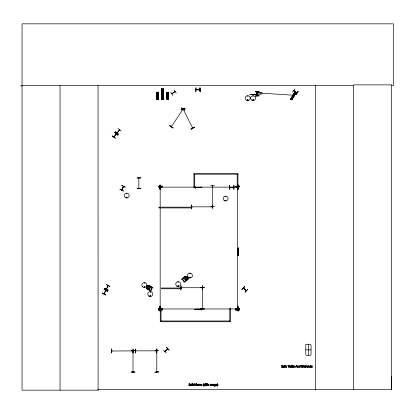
<?xml version="1.0" encoding="UTF-8"?>
<svg xmlns="http://www.w3.org/2000/svg" width="414" height="414" viewBox="0 0 414 414"><rect width="100%" height="100%" fill="white"/><g stroke="black" fill="none" stroke-linecap="round" stroke-linejoin="round"><path stroke-width="0.62" d="M391.365 85.589L393.3 85.589L393.3 23.836L22.035 23.836L22.035 390.164L98.097 390.164L98.046 389.45L391.649 389.45L391.706 376.202M195.341 309.465L195.341 309.118L201.918 309.165L201.918 309.512L194.844 309.641M237.326 249.259L237.326 248.855M237.377 249.285L237.382 248.824M237.657 249.275L237.657 248.84M237.843 249.254L237.843 248.866M238.443 249.223L238.443 248.788M238.718 249.238L238.718 248.778M238.769 249.207L238.774 248.804M160.151 308.213C160.87 308.502 159.804 302.732 160.171 308.73M160.353 308.207L160.311 308.725M237.548 308.73L237.683 305.977L237.532 308.394M237.729 308.207L237.688 308.725M160.151 306.495L160.332 306.489M237.527 306.495L237.703 306.489M160.13 187.149L160.171 186.89M237.548 186.89L237.553 188.277L237.688 186.885M246.304 290.612L243.256 288.066L243.727 288.237M160.151 187.149L160.684 187.18M160.135 188.018L160.161 188.106M175.138 91.691L172.007 93.833M183.097 109.099L183.009 109.503L183.138 109.063M133.142 371.938L133.003 371.498L133.008 371.938M212.615 185.539L212.615 185.974L212.475 185.539M212.656 185.617L212.636 206.71M202.524 287.973L202.348 287.601L202.508 288.03M202.327 308.414L202.508 308.73L202.368 287.632M202.529 308.689L202.524 308.414M126.317 197.447C127.445 196.2 126.7 198.891 126.389 197.271M126.917 193.545L126.487 193.602L126.886 193.493M126.932 197.447C126.187 198.322 126.689 196.427 126.932 197.581M144.527 283.016L144.103 283.072L144.502 282.964M144.538 286.98C144.124 285.939 143.912 287.823 144.579 286.918M149.935 295.927C150.929 294.768 150.525 297.066 149.971 296.02M150.515 292.025L150.106 291.968L150.484 292.124M150.059 295.855C150.639 296.766 150.484 295.244 150.147 295.756M177.994 281.991L178.356 282.203L178.061 281.908M177.973 286.012C178.475 284.987 178.424 286.907 177.973 285.893M201.406 187.304L201.794 187.195M190.166 277.483C189.793 276.454 189.508 278.317 190.202 277.421M190.321 277.421C189.322 278.581 189.726 276.278 190.28 277.328M225.221 200.407C226.215 199.248 225.811 201.551 225.257 200.5M225.79 196.557L225.392 196.448L225.821 196.505M247.365 100.012C248.359 98.734 247.955 101.399 247.401 99.919M247.965 96.11L247.531 96.11L247.939 96.058M247.976 100.074C247.603 99.044 247.318 100.912 248.017 100.012M252.918 96.11L253.342 96.053L252.944 96.219M253.368 100.012C252.623 100.876 253.151 99.018 253.337 100.131M187.956 279.409L186.89 280.19L185.084 279.848L184.282 278.803L184.561 276.961M187.899 279.398L188.173 277.587L187.402 276.516L185.581 276.216L181.482 279.181L181.668 279.434L182.082 279.134L184.111 281.908L183.956 282.374L187.511 279.771L187.325 279.517M187.93 279.424L188.215 277.582L187.423 276.5L185.601 276.195L184.577 277.002M296.905 92.959L296.631 92.746M132.982 371.581L133.163 371.855M156.782 371.855L156.937 371.539L156.761 371.855M156.953 371.886L156.958 371.508M212.454 185.622L212.636 185.896M113.809 136.956L114.171 136.791M119.299 130.037L119.548 129.722M238.355 247.981L238.179 248.41M121.721 189.933L123.45 186.466L121.861 190.109M123.589 186.559L121.819 190.088M105.855 290.499L104.183 293.899M245.88 290.457L246.273 290.587L243.437 287.963M138.845 188.375L138.861 177.973M190.057 385.387C187.335 382.909 191.703 384.425 189.126 383.659A0.668 0.668 0 0 0 188.815 383.876C188.541 385.284 191.278 385.134 188.686 385.62L189.55 385.77L190.057 385.387A0.626 0.626 0 0 0 190.083 384.968M282.767 367.058C280.045 364.574 284.413 366.095 281.836 365.329A0.668 0.668 0 0 0 281.525 365.546C281.251 366.954 283.988 366.799 281.396 367.285L282.26 367.435L282.767 367.058A0.626 0.626 0 0 0 282.793 366.638M121.706 190.016L121.897 189.622M160.311 188.142L160.311 187.014M236.508 186.983L237.729 187.169L237.512 186.983L237.548 308.471L237.548 306.241M171.391 126.591L183.117 109.094M183.226 109.218L183.459 109.482M144.641 287.109C144.419 285.505 143.441 288.015 144.657 287.011M252.799 99.821C253.021 101.425 254.005 98.92 252.788 99.919M225.837 200.542C225.625 199.486 225.092 201.038 225.77 200.573M257.068 93.678L257.41 93.983M192.784 128.061L192.463 127.822M119.993 189.172L123.517 190.968M105.725 294.996L102.274 293.05L105.736 294.98M104.111 289.319L107.568 291.249L104.116 289.303M104.002 293.857L105.73 290.343M106.336 289.122L108.064 285.608M106.47 289.251L108.189 285.66M108.054 290.261L104.597 288.325L108.064 290.245M117.452 132.656L117.079 132.801L119.501 129.758M132.532 351.046L132.889 350.886L111.702 351.02L112.142 350.881M212.734 207L212.387 207M201.892 287.683L202.249 287.859M196.003 89.688L199.967 89.916M171.836 93.735L175.096 91.504M146.696 288.698L146.214 286.897L146.913 285.748L148.662 285.236L152.989 287.699L152.497 287.746L150.779 290.721L151.224 290.98L151.063 291.254L146.675 288.682M146.639 286.623L146.856 286.25L148.026 286.416L148.729 287.332L147.87 287.823L146.613 286.607M147.089 288.956L147.249 288.682M149.014 285.769L149.175 285.494M150.261 287.683L149.568 288.832L147.788 289.329C149.764 289.562 150.898 287.466 149.78 285.883M152.083 287.539L150.432 290.524L146.489 288.242L150.505 290.281M290.633 99.112L294.183 92.912L295.503 93.662L291.927 99.852L290.602 99.096M290.706 99.153L294.266 92.959M290.783 99.2L294.328 92.995M290.83 99.225L294.401 93.036M290.928 99.282L294.489 93.088M291.001 99.324L294.551 93.124M291.094 99.37L291.44 99.572M291.534 99.624L295.099 93.429M295.125 93.45L291.606 99.665L295.249 93.517M291.751 99.753L295.275 93.533M295.348 93.574L291.823 99.795L295.472 93.647M181.544 108.013L184.97 110.005L181.549 108.002M171.401 126.648L171.619 126.317M171.748 126.415L171.515 126.762M292.496 92.172L294.934 89.057M293.94 90.93L293.769 90.568M295.674 94.62L298.111 91.504M123.398 186.528L123.258 186.859M112.178 135.942L115.397 138.25L112.189 135.932M115.589 131.636L118.554 134.265L115.558 131.683M116.267 133.857L115.998 134.203M113.834 136.925L116.199 133.908M116.417 133.96L113.943 137.013M119.662 129.799L117.24 132.878M121.152 130.995L118.083 128.495M191.946 206.99L191.563 206.979M181.063 287.72L202.249 287.72M202.167 287.88L201.851 287.725L202.167 287.699M156.244 350.886L156.683 350.886M156.244 351.025L156.642 350.849L135.58 350.844M199.957 89.828L196.055 89.843M244.71 286.54L241.864 289.293L244.669 286.504M242.009 289.433L244.69 286.519M244.943 292.17L247.644 289.277M245.062 292.284L247.753 289.376M167.711 348.878L164.948 351.626M166.48 347.222L169.088 350.203L166.464 347.232M164.829 351.465L167.613 348.779M166.216 352.971L163.452 350.14M212.625 206.338L212.615 206.679M182.403 278.896L186.083 276.205L182.45 278.86L184.416 281.644L187.956 278.751L184.468 281.608M187.423 276.5L185.198 277.349L185.094 278.503L185.607 279.202L186.73 279.44L188.215 277.582M185.11 279.833L186.89 280.19M170.77 92.151L172.938 95.458M174.046 89.931L176.286 93.191M160.353 187.144L160.679 186.962M160.378 308.834L161.988 308.968L160.384 308.973M181.482 109.803L185.11 108.209L181.472 109.788M181.57 109.974L185.094 108.183M190.978 129.028L194.513 127.253M189.84 273.349L189.99 273.726L189.938 273.323M178.299 286.322C179.003 284.961 177.244 286.209 178.108 286.297M161.796 187.154L160.534 187.138M246.185 290.742L243.344 288.061M236.513 308.994L236.208 308.839L237.817 308.973M310.371 365.821L309.848 366.271L309.91 367.13A0.605 0.605 0 0 0 310.231 367.399C312.306 367.627 308.254 366.468 310.986 365.929L310.371 365.821A0.859 0.859 0 0 1 310.774 365.841M148.688 285.251L146.908 285.769L146.282 286.907L146.727 288.667M132.47 350.86L132.832 350.87M156.601 351.041L156.285 350.886L156.627 350.87M157.47 99.018L157.31 99.277M162.438 99.355L162.697 98.925L162.397 98.915M237.517 308.994L237.812 308.834M158.262 308.86L162.221 308.704M158.262 308.979L162.221 308.818M158.267 309.149L162.221 308.989M158.267 310.065L162.221 309.905M235.638 308.86L239.597 308.647L239.597 310.019L235.638 310.179L235.638 308.803M235.638 308.979L239.597 308.818M235.638 309.149L239.597 308.989M235.638 310.065L239.597 309.905M158.262 186.29L162.221 186.212M158.262 186.75L162.221 186.673M158.262 186.838L162.221 186.761M235.638 186.29L239.592 186.212M235.638 186.75L239.592 186.673M235.638 186.838L239.597 186.761M161.47 89.879L163.447 89.859M161.476 90.609L163.458 90.583M161.491 91.696L163.468 91.675M158.081 92.213L156.554 92.239L156.637 99.386L158.153 99.36L158.044 92.213M166.883 92.239L168.41 92.213L168.488 99.36L166.961 99.386L166.889 92.239L167.065 99.386M161.496 92.658L163.473 92.638M156.663 92.964L157.982 92.948M166.997 92.964L168.312 92.948M156.668 93.445L157.988 93.429M167.002 93.445L168.322 93.429M161.507 93.745L163.489 93.724M156.678 94.169L157.998 94.159M167.008 94.169L168.327 94.159M156.683 94.816L158.003 94.801M167.013 94.816L168.332 94.801M156.689 95.541L158.008 95.525M167.023 95.541L168.343 95.525M161.563 98.413L163.54 98.392M156.725 98.651L158.044 98.635M161.237 98.729L163.872 98.703M167.054 98.651L168.374 98.635M156.508 98.858L158.267 98.837M161.237 98.811L163.872 98.786M156.508 98.915L158.267 98.894M166.837 98.858L168.596 98.837M166.837 98.915L168.596 98.894M161.419 99.51L163.706 99.479L163.592 88.762L161.305 88.798L161.47 99.51M210.566 185.55L214.524 185.472M191.33 204.935L191.371 208.889M212.734 204.93L212.812 208.889M191.961 206.84L191.599 206.84L212.744 206.84M214.524 206.71L210.566 206.788M212.346 206.845L212.703 206.84M202.456 285.81L202.265 289.769L202.441 285.81M181.451 287.704L181.109 287.859L181.461 287.683M202.208 287.859L201.892 287.88M204.418 308.963L200.459 308.787L204.418 308.979M133.096 348.971L133.101 352.93M111.744 350.886L112.101 350.881M154.893 350.756L158.847 350.684M135.29 352.935L135.456 348.976L135.311 352.935M135.052 371.927L131.098 372.005M131.098 372.15L135.057 372.129M20.7 85.843L22.035 85.838M140.905 177.865L136.951 177.979L140.905 177.854M237.771 185.094L238.573 185.089L238.666 189.048L237.859 189.048L237.771 185.094L237.895 189.048M160.528 187.004L161.833 186.999M236.358 187.004L237.662 187.004L237.688 188.142M236.358 187.144L237.667 187.138L160.508 187.138M159.623 189.048L160.425 189.048L160.332 185.094L159.53 185.094L159.69 189.048M160.332 306.924L159.53 306.924L159.623 310.883L160.425 310.883L160.301 306.924M160.528 308.834L161.833 308.834M160.534 308.973L161.838 308.968M236.358 308.839L237.662 308.834M236.358 308.973L237.667 308.973L160.508 308.973M237.859 310.883L238.666 310.878L238.573 306.924L237.771 306.924L237.895 310.883M22.035 85.589L353.649 85.589M196.003 87.778L195.801 91.737L195.946 87.778M196.045 89.688L199.915 89.688M255.267 91.639L259.221 91.639M200.179 91.737L199.967 87.778L200.159 91.737M259.221 91.784L255.267 91.841M261.105 92.824L257.808 92.824L261.105 93.052M256.83 92.881L257.808 92.881M256.83 92.995L257.808 92.995M257.027 93.595L257.467 93.595M257.027 93.761L257.467 93.761M257.027 93.874L257.467 93.874M257.027 94.035L257.467 94.035M253.544 94.237L261.291 94.237M257.363 94.366L250.879 94.506M257.363 94.506L249.451 94.552M193.933 174.201L237.952 174.201M233.982 185.348L233.962 189.307M229.791 187.397L233.77 187.438L229.791 187.485M229.791 187.542L233.77 187.542M229.806 189.307L229.584 185.348L229.775 189.307M161.036 320.974L229.78 320.974M305.765 349.846L311.038 349.846M195.025 186.833L195.491 186.833M195.041 187.107L195.47 187.107M195.092 187.894L195.527 187.894M195.077 188.168L195.537 188.168M201.1 308.663L201.566 308.668M201.116 308.937L201.546 308.942M201.168 309.724L201.602 309.729M201.152 309.998L201.613 310.003M183.402 109.063L183.578 109.42M236.513 187.185L236.208 187.004L237.812 187.004M261.984 93.186L294.442 95.292L293.298 94.635M191.113 384.145L190.813 384.145A0.626 0.626 0 0 0 190.456 384.347L190.368 385.444L191.113 385.77A0.621 0.621 0 0 0 191.47 385.569L191.47 384.347M238.205 255.096L237.833 255.05L237.879 248.472L238.226 248.472L238.355 255.541M150.318 296.284L150.008 296.103M233.677 187.237L229.848 187.257L229.832 187.542M192.66 128.123L183.236 109.187M194.233 187.195L194.663 187.366M202.41 309.641L201.975 309.465M293.847 90.604L296.848 92.917M121.825 185.441L125.385 187.169L121.742 185.612M119.9 189.353L123.45 191.097M104.576 288.367L108.142 290.09M104.033 289.474L107.593 291.197M102.268 293.06L105.808 294.825M212.475 206.721L212.475 206.322M293.904 93.585L295.047 94.247M293.661 94.004L294.804 94.666M292.977 95.189L294.116 95.851M292.61 95.82L293.754 96.478M291.058 98.516L292.201 99.174M290.763 98.584L292.289 99.463L290.737 98.63M152.14 287.575L148.181 285.287L151.959 287.751M146.887 285.738L149.185 286.343L149.423 287.471L148.988 288.216L147.891 288.589L146.214 286.897M181.56 107.987L184.877 110.14M169.771 125.654L173.057 127.854M296.828 93.098L293.717 90.723M293.645 90.702L296.802 93.134M114.895 132.511L118 134.969M114.807 132.63L117.907 135.088M156.802 350.793L156.802 371.938M192.588 128.066L192.479 127.766M192.603 127.703L192.764 127.978M156.761 351.113L156.937 350.793M238.505 185.089L238.599 189.048M237.967 185.089L238.06 189.048M237.869 185.094L237.962 189.048M238.505 306.924L238.599 310.878M237.967 306.924L238.06 310.883M237.869 306.924L237.962 310.883M160.234 185.094L160.394 189.048M160.135 185.094L160.223 189.048M160.234 306.924L160.327 310.883M160.135 306.924L160.223 310.883M159.597 306.924L159.69 310.883M168.307 92.213L168.384 99.365M168.208 92.218L168.312 99.365M168.146 92.218L168.281 99.365M168.063 92.218L168.115 99.365M168.058 99.365L167.955 92.218L168.022 99.365M167.349 92.234L167.427 99.381L167.256 92.234M167.246 92.234L167.308 99.381M167.09 92.234L167.225 99.381M167.002 92.234L167.137 99.381M163.452 88.762L163.551 99.479L163.416 88.762M163.328 88.767L163.395 99.479M163.204 89.398L163.323 99.479M163.163 89.398L163.271 99.479M163.069 88.767L163.163 99.484M162.95 89.398L163.059 99.484M162.904 89.398L163.023 99.484M162.868 99.484L162.262 99.495M162.117 99.505L161.998 89.419L162.065 99.505M161.864 88.787L161.941 99.505M161.745 89.419L161.853 99.505M161.807 99.505L161.615 88.793L161.683 99.51M161.574 99.51L161.476 88.793L161.553 99.51M157.988 92.213L158.055 99.365M157.869 92.218L157.951 99.365M157.791 92.218L157.9 99.365M157.729 92.218L157.796 99.365M157.62 92.218L157.693 99.365M157.594 99.37L157.191 99.37M157.009 92.234L157.092 99.381M156.927 92.234L156.989 99.381L156.844 92.234M156.761 92.234L156.896 99.381M156.735 99.386L156.668 92.234L156.663 99.386M191.496 204.93L191.516 208.889M156.725 348.976L156.751 352.93M156.797 371.539L156.802 371.896M132.93 348.976L132.956 352.93M133.142 371.539L133.142 371.896M237.548 187.019L237.548 188.147M160.177 188.147L160.171 187.019L160.171 308.471L160.171 306.241M237.683 306.231L237.688 308.466M160.311 306.231L160.311 308.466M391.649 389.45L391.649 84.875L353.649 84.875L353.649 389.45M315.644 85.589L315.644 390.164M308.404 344.572L308.404 355.124M261.984 92.441L261.984 93.435M261.105 92.441L261.105 93.435M257.684 91.841L257.684 95.794M257.663 91.841L257.663 95.794M257.518 95.794L257.518 91.841L257.467 95.794M256.996 91.841L257.027 95.794M256.97 91.841L256.97 95.794M237.181 174.201L237.181 187.387L237.952 187.387L237.952 173.43L193.933 173.43L193.933 187.387L201.882 187.195L194.145 187.366M233.817 185.348L233.817 189.307M229.78 321.745L229.78 308.554L230.551 308.554L230.551 321.745L160.265 321.745L160.265 308.554L161.036 308.554L161.036 321.745M199.988 87.778L199.988 91.737M194.704 174.201L194.704 187.387M133.008 350.793L133.008 371.896M98.04 85.589L98.097 390.164M60.04 85.589L60.04 390.164M191.035 384.145A0.626 0.626 0 0 1 191.397 384.352M194.725 187.325L194.72 187.671L201.297 187.718L201.302 187.371L194.725 187.325M203.258 384.73L203.553 386.024L204.097 386.319L203.61 385.574A1.759 1.759 0 0 1 203.497 384.942L203.61 384.301A1.863 1.863 0 0 1 203.879 383.809L204.097 383.561L203.553 383.861L203.258 384.73M218.074 384.942L217.552 386.319C217.712 386.221 217.702 383.654 217.552 383.561L218.074 384.942M292.149 366.623C291.425 368.558 291.342 364.718 292.149 366.623M215.42 385.563L215.151 386.231L214.255 386.267C216.796 385.563 212.548 385.858 214.638 384.145A0.704 0.704 0 0 1 215.156 384.244L215.42 384.176L215.42 385.563M206.12 383.99L206.11 385.744L206.374 385.744L206.374 384.394L206.803 384.176C206.125 384.202 207.285 382.929 206.12 383.99M284.625 365.66L284.62 367.409L284.884 367.409L284.884 366.064L285.313 365.841C284.635 365.872 285.795 364.599 284.625 365.66M292.419 366.602L292.025 367.399L291.104 367.409L291.104 365.226L291.368 365.226C290.773 366.478 292.636 365.257 292.419 366.602M193.152 384.777L193.385 385.667L194.456 385.744L194.456 383.561L194.192 384.239A0.714 0.714 0 0 0 193.669 384.145A0.616 0.616 0 0 0 193.338 384.352L193.152 384.777M197.333 384.787C196.795 386.371 199.729 385.341 198.104 385.548C196.541 385.092 200.045 384.58 197.892 384.145A0.647 0.647 0 0 0 197.519 384.358L197.333 384.787M207.559 384.787C207.021 386.371 209.955 385.341 208.335 385.548C206.767 385.092 210.271 384.58 208.118 384.145A0.647 0.647 0 0 0 207.75 384.358L207.559 384.787M215.71 384.787C215.166 386.371 218.106 385.341 216.481 385.548C214.918 385.092 218.421 384.58 216.268 384.145A0.647 0.647 0 0 0 215.896 384.358L215.71 384.787M285.412 366.457C284.868 368.041 287.808 367.011 286.183 367.218C284.62 366.763 288.123 366.25 285.971 365.816A0.647 0.647 0 0 0 285.598 366.028L285.412 366.457M293.257 366.457C292.719 368.041 295.648 367.011 294.028 367.218C292.465 366.763 295.969 366.25 293.816 365.816A0.647 0.647 0 0 0 293.443 366.028L293.257 366.457M298.996 366.447L299.229 367.337L300.295 367.409L300.295 365.226L300.031 365.909A0.714 0.714 0 0 0 299.513 365.816A0.616 0.616 0 0 0 299.182 366.017L298.996 366.447M311.131 366.457C310.593 368.041 313.527 367.011 311.908 367.218C310.345 366.763 313.848 366.25 311.69 365.816A0.647 0.647 0 0 0 311.323 366.028L311.131 366.457M196.883 385.113L196.034 385.506L196.034 384.735L196.883 385.113M197.173 385.103L196.831 385.651L195.755 385.744L195.755 383.654C197.499 383.235 196.645 384.482 197.173 385.103M190.559 384.694C190.756 387.121 192.055 383.436 190.559 384.694M193.441 384.709C193.628 387.043 194.761 383.411 193.441 384.709M299.281 366.38C299.472 368.714 300.605 365.081 299.281 366.38M211.011 385.139L210.995 385.289A0.538 0.538 0 0 0 211.073 385.574L212.242 385.744L212.144 384.327L211.119 384.208L211.978 384.709L211.011 385.139M282.99 366.804L282.974 366.959A0.538 0.538 0 0 0 283.057 367.244L284.221 367.409L284.123 365.997L283.098 365.878L283.957 366.38L282.99 366.804M289.505 366.804L289.489 366.959A0.538 0.538 0 0 0 289.567 367.244L290.737 367.409L290.638 365.997L289.614 365.878L290.473 366.38L289.505 366.804M306.696 366.804L306.681 366.959A0.538 0.538 0 0 0 306.764 367.244L307.928 367.409L307.835 365.997L306.81 365.878L307.664 366.38L306.696 366.804M214.405 384.694C214.618 386.914 215.715 383.447 214.405 384.694M157.061 95.096C157.434 96.214 157.925 94.299 157.061 95.096M162.065 93.083C162.624 94.759 163.359 91.887 162.065 93.083M167.391 95.096C167.763 96.214 168.255 94.299 167.391 95.096M293.081 95.758C293.443 96.876 293.95 94.966 293.081 95.758M305.78 344.857L305.765 354.736C306.086 355.74 310.717 355.74 311.038 354.736L311.038 344.955C310.484 343.806 306.567 344.148 305.78 344.857M211.285 385.165L211.683 385.532L211.978 384.922L211.285 385.165M283.264 366.835L283.662 367.197L283.957 366.592L283.264 366.835M289.774 366.835L290.178 367.197L290.473 366.592L289.774 366.835M306.971 366.835L307.369 367.197L307.664 366.592L306.971 366.835M196.785 384.166L196.034 384.502L196.034 383.892L196.785 384.166M197.628 384.611C198.622 385.569 198.441 383.711 197.628 384.611M207.854 384.611C208.847 385.569 208.666 383.711 207.854 384.611M216.004 384.611C216.998 385.569 216.817 383.711 216.004 384.611M285.707 366.276C286.7 367.239 286.519 365.381 285.707 366.276M293.552 366.276C294.545 367.239 294.364 365.381 293.552 366.276M311.426 366.276C312.42 367.239 312.239 365.381 311.426 366.276M185.912 277.644L185.757 278.275L186.673 278.689L187.78 277.328L187.506 276.997L185.912 277.644M296.026 366.83L295.56 367.409L296.264 365.324L296.605 365.324L297.309 367.409L296.828 366.83L296.026 366.83M296.429 365.603L296.103 366.592L296.75 366.592L296.429 365.603M106.445 284.568L109.912 286.488L106.445 284.568M135.937 351.02L135.497 351.02L135.895 351.02M169.787 125.633L172.969 127.993L169.787 125.633M298.075 91.473L295.829 94.739L298.064 91.468M114.911 132.501L117.876 135.124L114.911 132.501M201.199 384.285L199.978 384.176L199.978 385.744L200.604 384.383L201.132 385.744C200.412 384.078 202.513 384.001 201.758 385.744L202.022 385.744L201.985 384.446L201.199 384.285M199.3 384.549L198.943 385.744L198.943 384.176L199.771 384.182L199.3 384.549M204.749 384.549L204.392 385.744L204.392 384.176L205.22 384.182L204.749 384.549M210.426 384.549L210.069 385.744L210.069 384.176L210.897 384.182L210.426 384.549M306.117 366.219L305.755 367.409L305.755 365.841L306.583 365.852L306.117 366.219M212.993 384.254L212.61 384.176L212.61 385.744L212.874 384.57L213.282 384.383L213.847 385.744L213.769 384.368L212.993 384.254M297.868 365.924L297.485 365.841L297.485 367.409L297.749 366.24L298.158 366.054L298.717 367.409L298.644 366.038L297.868 365.924M303.571 365.924L303.188 365.841L303.188 367.409L303.452 366.24L303.86 366.054L304.425 367.409L304.347 366.038L303.571 365.924M308.678 365.924L308.301 365.841L308.301 367.409L308.565 366.24L308.968 366.054L309.532 367.409L309.46 366.038L308.678 365.924M194.492 127.201L191.051 129.173L194.492 127.201M305.542 367.161L305.108 367.114L305.071 366.064L305.558 365.841L304.808 365.391C304.487 365.785 304.745 368.124 305.542 367.161M162.221 308.647L158.262 308.803L158.267 310.179L162.221 310.019L162.221 308.647M162.221 186.155L158.262 186.233L158.262 186.926L162.221 186.817L162.221 186.155M239.592 186.155L235.638 186.233L235.638 186.926L239.597 186.817L239.592 186.155M181.053 285.81L180.856 289.769L181.053 285.81M204.418 287.357L200.459 287.601L204.418 287.357M111.692 348.976L111.516 352.935L111.692 348.976M156.89 348.971L156.694 352.93L156.87 348.976M135.052 350.539L131.098 350.767L135.052 350.518M158.847 371.927L154.893 372.17L158.847 371.927M140.91 188.587L136.956 188.68L140.91 188.561M259.221 95.794L255.267 96.017L259.221 95.794M191.817 207.155L158.976 207.155L158.976 207.926L191.817 207.926L191.817 207.155M238.355 247.893L238.179 255.629L238.355 247.893M181.151 288.004L161.367 288.004L161.367 288.775L181.151 288.775L181.151 288.004M202.498 309.465L194.761 309.641L202.498 309.465M292.962 365.226L292.698 365.226L292.698 367.409L292.962 367.409L292.962 365.226M289.407 365.324L287.725 365.324L288.429 365.567L288.429 367.409L288.703 367.409L288.703 365.567L289.407 365.324M302.903 365.324L301.599 365.324L301.599 367.409L302.903 367.409L301.873 367.166L301.873 366.39L302.836 366.39L301.873 366.142L301.873 365.567L302.903 365.324M192.205 383.561L191.941 383.561L191.941 385.744L192.205 385.744L192.205 383.561M207.269 383.561L207.005 383.561L207.005 385.744L207.269 385.744L207.269 383.561M192.877 383.638L192.577 383.913L192.877 383.638M205.711 383.638L205.411 383.913L205.711 383.638M192.857 384.176L192.593 384.176L192.593 385.744L192.857 385.744L192.857 384.176M205.696 384.176L205.432 384.176L205.432 385.744L205.696 385.744L205.696 384.176M256.825 95.794L256.825 91.841L256.804 95.794M251.903 100.297A2.463 2.463 0 0 0 255.593 98.165A2.463 2.463 0 0 0 251.903 96.032A2.463 2.463 0 0 0 251.903 100.297M246.516 100.297A2.463 2.463 0 0 0 250.211 98.165A2.463 2.463 0 0 0 246.516 96.032A2.463 2.463 0 0 0 246.516 100.297M125.463 197.742A2.474 2.474 0 0 0 129.168 195.599A2.474 2.474 0 0 0 125.463 193.457A2.474 2.474 0 0 0 125.463 197.742M142.566 286.814A2.468 2.468 0 0 0 146.696 285.707A2.468 2.468 0 0 0 143.674 282.684A2.468 2.468 0 0 0 142.566 286.814M188.701 277.711A2.474 2.474 0 0 0 192.406 275.569A2.474 2.474 0 0 0 188.701 273.431A2.474 2.474 0 0 0 188.701 277.711M176.964 286.245A2.474 2.474 0 0 0 180.675 284.102A2.474 2.474 0 0 0 176.964 281.96A2.474 2.474 0 0 0 176.964 286.245M149.087 296.212A2.463 2.463 0 0 0 152.782 294.075A2.463 2.463 0 0 0 149.087 291.942A2.463 2.463 0 0 0 149.087 296.212M224.372 200.692A2.463 2.463 0 0 0 228.067 198.56A2.463 2.463 0 0 0 224.372 196.422A2.463 2.463 0 0 0 224.372 200.692"/></g></svg>
